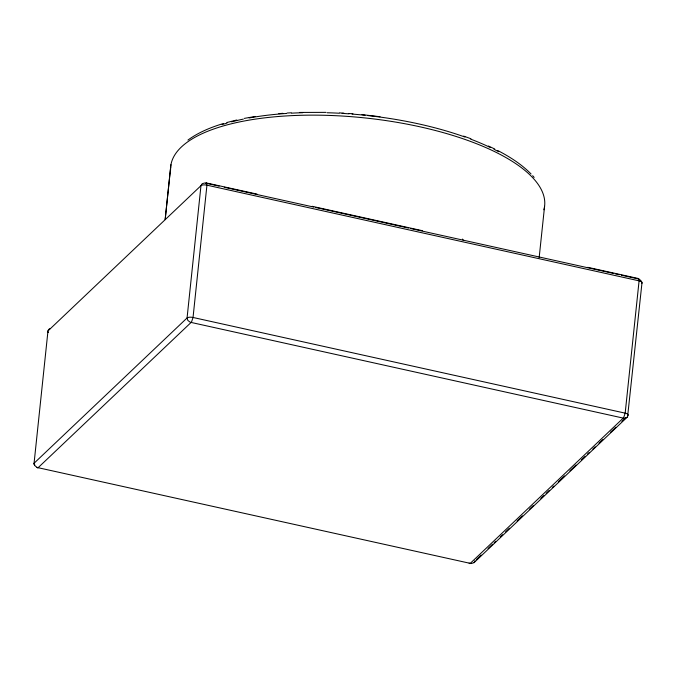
<?xml version="1.0" encoding="UTF-8"?>
<svg xmlns="http://www.w3.org/2000/svg" width="676" height="676" viewBox="0 0 676 676"><rect width="100%" height="100%" fill="white"/><g stroke="black" fill="none" stroke-linecap="round" stroke-linejoin="round"><path stroke-width="1.01" d="M50.286 328.468L48.638 329.449L47.979 330.936L34.07 463.237L34.831 465.654L36.918 467.293A5.805 5.163 46.5 0 0 38.118 467.699L470.251 563.37A5.805 5.163 46.5 0 0 471.476 563.505L474.104 562.609L627.573 416.813L641.93 283.303L641.406 281.233L639.868 279.678M165.138 219.649L170.631 167.192M165.248 218.956L170.952 164.69M539.152 257.733L544.577 206.332M474.104 562.609L475.025 560.869A4.698 1.715 6 0 1 474.865 560.995M476.555 559.415L481.143 555.055M488.03 548.515L492.618 544.163M494.148 542.71L495.677 541.256M500.274 536.896L502.564 534.716M505.623 531.809L509.45 528.184M517.098 520.917L522.455 515.83M529.342 509.298L533.161 505.665M540.817 498.406L543.876 495.5M546.166 493.319L549.225 490.413M552.292 487.506L553.821 486.052M558.41 481.701L564.528 475.887M569.885 470.8L576.003 464.995M581.36 459.908L585.179 456.275M587.478 454.095L589.007 452.641M592.835 449.016L595.125 446.836M598.953 443.202L602.781 439.569M610.428 432.31L615.785 427.224M621.903 421.41L625.722 417.785M627.1 417.345L624.472 418.241A5.805 5.163 46.5 0 1 623.247 418.106L191.114 322.435A5.805 5.163 46.5 0 1 189.914 322.029L187.827 320.39L187.066 317.974L200.975 185.672L202.192 183.703L204.524 183.035A5.805 5.163 46.5 0 1 205.749 183.171L219.125 186.128M187.936 140.067C198.617 132.259 211.056 127.249 223.646 123.438M226.806 122.525L236.752 120.007M244.315 118.393L255.275 116.458M278.799 113.644L282.906 113.323M287.055 113.036L291.246 112.799M299.747 112.436L326.009 112.368M339.436 112.9L343.932 113.162M257.007 194.096L206.163 182.9A5.805 1.605 -77.5 0 0 205.749 183.171M469.11 563.032L469.837 563.649A5.805 1.605 -77.5 0 0 470.251 563.37L623.247 418.106A5.805 1.605 -77.5 0 0 623.686 417.565L625.173 413.146L639.082 280.844L638.955 278.977L638.296 278.571A5.805 1.605 -77.5 0 0 637.882 278.842L621.421 275.2M348.444 113.467L352.957 113.813M361.998 114.624L380.03 116.728M312.126 206.298L422.365 230.702M587.723 267.316L638.558 278.554M224.271 187.269L313.782 207.084M315.844 207.54L408.439 228.049M410.501 228.496L613.191 273.374M615.245 273.831L619.36 274.743M463.626 136.096L470.902 138.732M206.425 182.875L206.94 185.173L193.04 317.475L191.553 321.894A5.805 1.605 -77.5 0 1 191.114 322.435L38.118 467.699A5.805 1.605 -77.5 0 1 37.704 467.969L36.977 467.361M488.427 146.008L494.705 148.99M639.479 279.45L639.082 279.247A5.805 5.163 46.5 0 0 638.676 279.078M497.722 150.52C509.805 156.781 521.483 164.209 531.066 173.969M532.663 175.684L534.158 177.408M462.384 239.067A117.311 42.808 6 0 1 463.592 240.58M641.93 283.303A4.698 1.715 6 0 0 639.082 280.844L206.94 185.173A4.698 1.715 6 0 0 200.975 185.672L47.979 330.936A4.698 1.715 6 0 0 48.402 332.448M628.021 415.605A4.698 1.715 6 0 0 625.173 413.146L193.04 317.475A4.698 1.715 6 0 0 187.066 317.974L34.07 463.237A4.698 1.715 6 0 0 34.763 464.927M170.589 170.267A188.004 68.597 6 0 1 365.226 117.954A188.004 68.597 6 0 1 543.893 209.788M222.066 124.638A183.297 66.882 6 0 1 226.992 123.133M231.598 121.857A183.297 66.882 6 0 1 243.309 119.111M249.199 117.962A183.297 66.882 6 0 1 286.497 113.458M291.525 113.162A183.297 66.882 6 0 1 302.772 112.715M327.176 112.74A183.297 66.882 6 0 1 339.082 113.213M342.073 113.382A183.297 66.882 6 0 1 349.07 113.838M352.069 114.067A183.297 66.882 6 0 1 365.091 115.266M368.099 115.588A183.297 66.882 6 0 1 464.995 137.042M470.673 139.129A183.297 66.882 6 0 1 490.446 147.562M493.979 149.295A183.297 66.882 6 0 1 498.702 151.737"/></g></svg>
